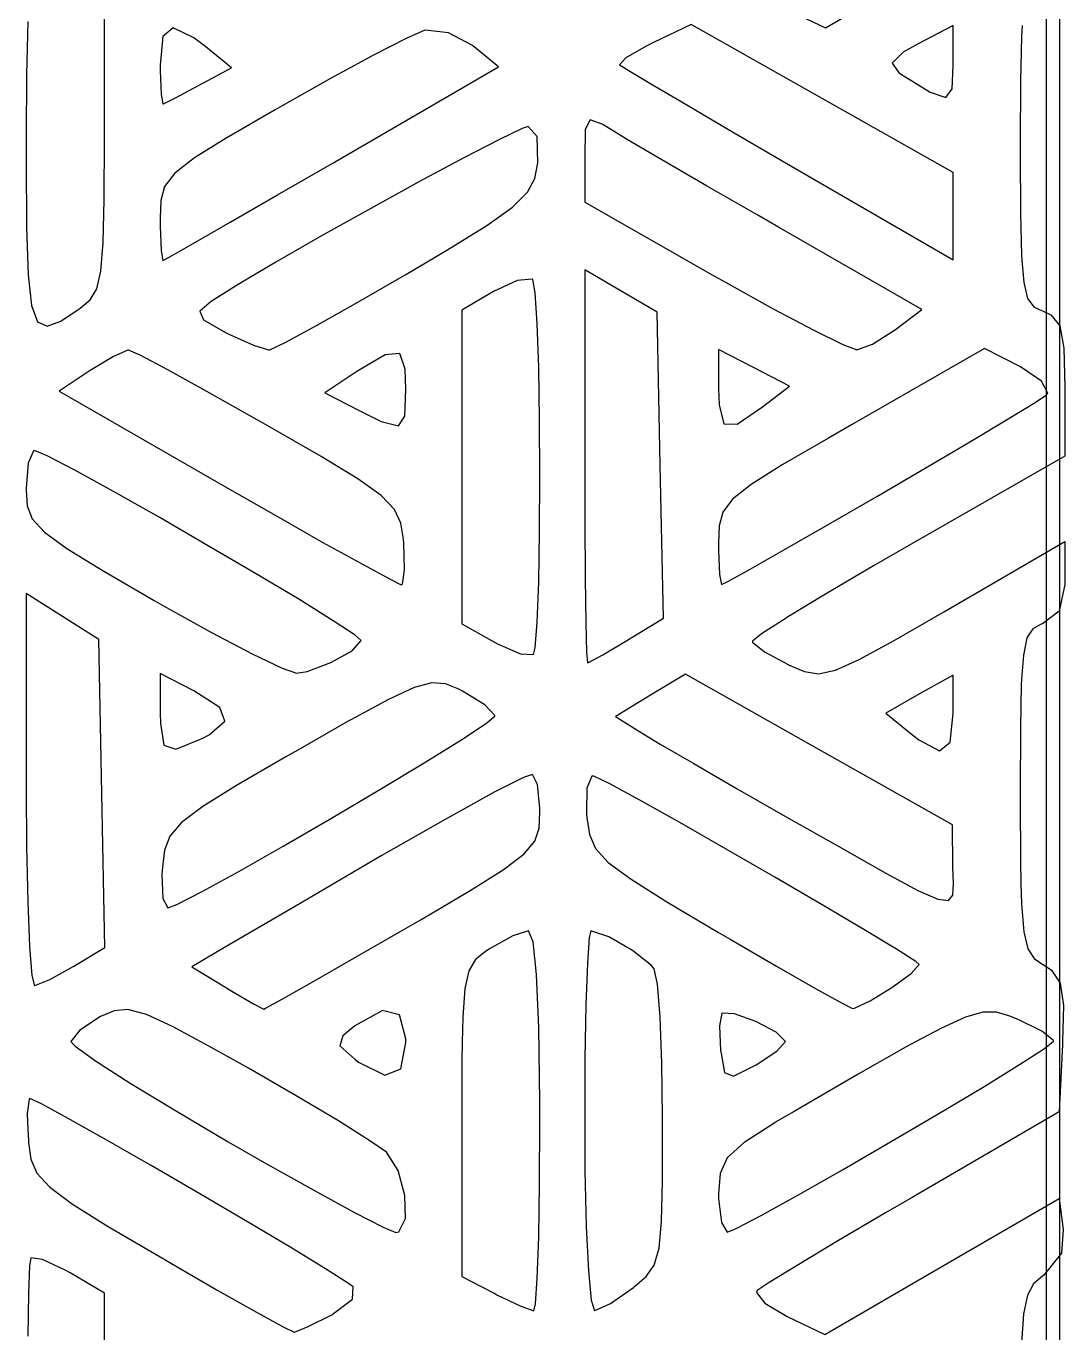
# Model space of a CAD drawing. Extents: x 19 to 403, y -177 to -75.
# Drawn here: x 199.35 to 207.31, y -113.52 to -103.51 of the extents above; entities that cross this region are included whole.
import ezdxf

# ---------------------------------------------------------------- set-up
doc = ezdxf.new("R2010")
doc.units = 0
doc.layers.add('BLACK', color=7, linetype='CONTINUOUS')

msp = doc.modelspace()

# ---------------------------------------------------------------- linework, layer by layer
at = {"layer": 'BLACK', "linetype": 'CONTINUOUS'}
for p, q in [((207.168, -126.969), (207.168, -91.3843)), ((207.268, -91.3843), (207.268, -126.969)), ((205.476, -103.525), (206.371, -103.004)), ((199.954, -104.37), (199.954, -103.197)), ((205.184, -103.386), (205.476, -103.525)), ((199.369, -103.477), (199.359, -103.884)), ((200.481, -103.524), (200.403, -103.591)), ((200.638, -103.6), (200.481, -103.524)), ((202.407, -103.543), (202.266, -103.605)), ((202.411, -103.542), (202.407, -103.543)), ((202.59, -103.562), (202.411, -103.542)), ((204.448, -103.498), (204.158, -103.637)), ((205.451, -104.066), (204.448, -103.498)), ((206.454, -103.507), (206.185, -103.646)), ((206.454, -103.812), (206.454, -103.507)), ((206.982, -103.507), (206.976, -103.591)), ((200.403, -103.591), (200.382, -103.811)), ((200.731, -103.671), (200.638, -103.6)), ((202.266, -103.605), (202.015, -103.734)), ((202.772, -103.661), (202.59, -103.562)), ((204.158, -103.637), (204.103, -103.664)), ((206.185, -103.646), (206.071, -103.71)), ((206.976, -103.591), (206.968, -103.931)), ((200.928, -103.831), (200.731, -103.671)), ((202.015, -103.734), (201.837, -103.831)), ((202.971, -103.823), (202.772, -103.661)), ((204.103, -103.664), (203.946, -103.754)), ((206.071, -103.71), (205.987, -103.794)), ((200.382, -103.811), (200.382, -103.85)), ((200.382, -103.85), (200.389, -104.034)), ((200.676, -103.967), (200.928, -103.831)), ((201.837, -103.831), (201.686, -103.913)), ((201.698, -104.562), (202.971, -103.823)), ((203.946, -103.754), (203.899, -103.807)), ((203.899, -103.807), (203.924, -103.823)), ((203.924, -103.823), (203.951, -103.84)), ((203.951, -103.84), (204.13, -103.948)), ((205.987, -103.794), (206.035, -103.865)), ((206.445, -103.991), (206.454, -103.812)), ((199.359, -103.884), (199.355, -104.36)), ((201.686, -103.913), (201.316, -104.122)), ((204.13, -103.948), (204.414, -104.115)), ((206.035, -103.865), (206.051, -103.876)), ((206.051, -103.876), (206.277, -104.018)), ((206.968, -103.931), (206.967, -104.414)), ((200.389, -104.034), (200.403, -104.107)), ((200.5, -104.06), (200.676, -103.967)), ((206.277, -104.018), (206.397, -104.058)), ((206.397, -104.058), (206.445, -103.991)), ((200.403, -104.107), (200.406, -104.106)), ((200.406, -104.106), (200.5, -104.06)), ((201.263, -104.152), (200.893, -104.367)), ((201.316, -104.122), (201.263, -104.152)), ((204.414, -104.115), (204.776, -104.328)), ((206.454, -104.633), (205.451, -104.066)), ((203.673, -104.228), (203.637, -104.303)), ((203.766, -104.262), (203.673, -104.228)), ((203.153, -104.296), (202.979, -104.379)), ((203.198, -104.281), (203.153, -104.296)), ((203.267, -104.357), (203.198, -104.281)), ((203.637, -104.303), (203.632, -104.518)), ((203.824, -104.298), (203.766, -104.262)), ((203.965, -104.384), (203.824, -104.298)), ((204.776, -104.328), (205.192, -104.57)), ((199.355, -104.36), (199.355, -104.367)), ((199.355, -104.367), (199.356, -104.543)), ((199.953, -104.84), (199.954, -104.37)), ((200.888, -104.37), (200.645, -104.521)), ((200.893, -104.367), (200.888, -104.37)), ((202.979, -104.379), (202.707, -104.521)), ((203.274, -104.558), (203.267, -104.357)), ((204.223, -104.535), (203.965, -104.384)), ((206.967, -104.414), (206.967, -104.485)), ((199.356, -104.543), (199.359, -105.052)), ((200.645, -104.521), (200.494, -104.638)), ((202.707, -104.521), (202.368, -104.702)), ((203.632, -104.518), (203.632, -104.86)), ((204.565, -104.733), (204.223, -104.535)), ((206.967, -104.485), (206.969, -104.946)), ((200.494, -104.638), (200.415, -104.739)), ((201.281, -104.804), (201.698, -104.562)), ((203.251, -104.677), (203.274, -104.558)), ((205.192, -104.57), (206.454, -105.302)), ((206.454, -105.302), (206.454, -104.633)), ((200.415, -104.739), (200.386, -104.847)), ((202.368, -104.702), (201.994, -104.907)), ((203.195, -104.783), (203.251, -104.677)), ((204.958, -104.96), (204.565, -104.733)), ((199.945, -105.169), (199.953, -104.84)), ((200.386, -104.847), (200.382, -104.983)), ((200.918, -105.013), (201.281, -104.804)), ((203.08, -104.897), (203.195, -104.783)), ((201.994, -104.907), (201.617, -105.118)), ((202.882, -105.038), (203.08, -104.897)), ((203.632, -104.86), (204.626, -105.426)), ((206.969, -104.946), (206.977, -105.267)), ((199.359, -105.052), (199.37, -105.415)), ((200.382, -104.983), (200.382, -105.044)), ((200.382, -105.044), (200.389, -105.231)), ((200.635, -105.175), (200.918, -105.013)), ((202.577, -105.227), (202.882, -105.038)), ((205.115, -105.05), (204.958, -104.96)), ((206.213, -105.68), (205.115, -105.05)), ((201.617, -105.118), (201.268, -105.318)), ((199.928, -105.387), (199.945, -105.169)), ((200.389, -105.231), (200.403, -105.305)), ((200.456, -105.277), (200.635, -105.175)), ((202.263, -105.413), (202.577, -105.227)), ((200.403, -105.305), (200.456, -105.277)), ((201.268, -105.318), (200.978, -105.489)), ((206.977, -105.267), (206.979, -105.302)), ((206.979, -105.302), (206.994, -105.475)), ((199.37, -105.415), (199.397, -105.65)), ((199.896, -105.523), (199.928, -105.387)), ((201.895, -105.626), (202.263, -105.413)), ((203.23, -105.448), (203.116, -105.459)), ((203.235, -105.452), (203.23, -105.448)), ((203.254, -105.553), (203.235, -105.452)), ((204.187, -105.702), (203.632, -105.377)), ((203.632, -105.377), (203.632, -106.882)), ((204.626, -105.426), (204.71, -105.473)), ((199.845, -105.608), (199.896, -105.523)), ((200.978, -105.489), (200.779, -105.615)), ((202.935, -105.542), (202.691, -105.686)), ((203.116, -105.459), (202.935, -105.542)), ((204.71, -105.473), (205.076, -105.676)), ((206.994, -105.475), (207.024, -105.597)), ((199.397, -105.65), (199.443, -105.775)), ((199.77, -105.671), (199.845, -105.608)), ((200.774, -105.618), (200.684, -105.695)), ((200.779, -105.615), (200.774, -105.618)), ((201.579, -105.804), (201.895, -105.626)), ((203.269, -105.789), (203.254, -105.553)), ((207.024, -105.597), (207.071, -105.661)), ((199.62, -105.77), (199.762, -105.677)), ((199.762, -105.677), (199.77, -105.671)), ((200.684, -105.695), (200.714, -105.761)), ((202.691, -105.686), (202.691, -106.291)), ((204.211, -106.873), (204.187, -105.702)), ((205.076, -105.676), (205.387, -105.84)), ((206.013, -105.834), (206.213, -105.68)), ((207.071, -105.661), (207.111, -105.68)), ((207.111, -105.68), (207.138, -105.692)), ((207.138, -105.692), (207.202, -105.721)), ((207.202, -105.721), (207.27, -105.806)), ((199.443, -105.775), (199.516, -105.808)), ((199.516, -105.808), (199.62, -105.77)), ((200.714, -105.761), (200.881, -105.856)), ((201.344, -105.931), (201.579, -105.804)), ((203.28, -106.126), (203.269, -105.789)), ((205.387, -105.84), (205.61, -105.95)), ((205.837, -105.946), (206.013, -105.834)), ((207.27, -105.806), (207.301, -105.977)), ((200.881, -105.856), (200.903, -105.868)), ((200.903, -105.868), (201.095, -105.955)), ((201.221, -105.989), (201.344, -105.931)), ((205.61, -105.95), (205.717, -105.99)), ((205.717, -105.99), (205.837, -105.946)), ((200.023, -106.042), (199.845, -106.149)), ((200.134, -105.993), (200.023, -106.042)), ((200.138, -105.992), (200.134, -105.993)), ((200.229, -106.032), (200.138, -105.992)), ((200.439, -106.143), (200.229, -106.032)), ((201.095, -105.955), (201.211, -105.991)), ((201.211, -105.991), (201.221, -105.989)), ((202.103, -106.028), (201.888, -106.155)), ((202.216, -106.018), (202.103, -106.028)), ((202.258, -106.137), (202.216, -106.018)), ((204.658, -105.987), (204.658, -106.289)), ((204.929, -106.128), (204.658, -105.987)), ((206.694, -105.979), (206.19, -106.268)), ((206.969, -106.121), (206.694, -105.979)), ((207.301, -105.977), (207.309, -106.275)), ((199.845, -106.149), (199.623, -106.296)), ((200.739, -106.308), (200.439, -106.143)), ((202.263, -106.291), (202.258, -106.137)), ((203.286, -106.527), (203.28, -106.126)), ((205.201, -106.268), (204.929, -106.128)), ((207.129, -106.23), (206.969, -106.121)), ((201.888, -106.155), (201.642, -106.318)), ((207.178, -106.321), (207.129, -106.23)), ((199.623, -106.296), (199.607, -106.306)), ((199.607, -106.306), (200.895, -107.047)), ((201.101, -106.512), (200.739, -106.308)), ((201.642, -106.318), (201.906, -106.454)), ((202.256, -106.497), (202.263, -106.291)), ((202.691, -106.291), (202.691, -106.887)), ((204.658, -106.289), (204.661, -106.412)), ((204.993, -106.427), (205.201, -106.268)), ((206.19, -106.268), (205.676, -106.563)), ((207.081, -106.393), (207.169, -106.335)), ((207.169, -106.335), (207.178, -106.321)), ((207.309, -106.275), (207.309, -106.321)), ((207.309, -106.321), (207.309, -106.804)), ((204.661, -106.412), (204.698, -106.557)), ((204.799, -106.558), (204.993, -106.427)), ((206.876, -106.518), (207.081, -106.393)), ((201.207, -106.572), (201.101, -106.512)), ((201.906, -106.454), (202.074, -106.538)), ((202.074, -106.538), (202.206, -106.573)), ((202.206, -106.573), (202.256, -106.497)), ((203.288, -106.958), (203.286, -106.527)), ((206.586, -106.691), (206.876, -106.518)), ((201.613, -106.807), (201.207, -106.572)), ((204.698, -106.557), (204.799, -106.558)), ((205.676, -106.563), (205.498, -106.665)), ((205.498, -106.665), (205.145, -106.871)), ((206.24, -106.895), (206.586, -106.691)), ((199.411, -106.763), (199.371, -106.858)), ((199.418, -106.761), (199.411, -106.763)), ((199.517, -106.802), (199.418, -106.761)), ((199.729, -106.912), (199.517, -106.802)), ((201.894, -106.978), (201.613, -106.807)), ((207.309, -106.804), (206.113, -107.488)), ((199.371, -106.858), (199.356, -107.05)), ((200.024, -107.074), (199.729, -106.912)), ((202.691, -106.887), (202.692, -107.675)), ((203.632, -106.882), (203.632, -106.958)), ((204.235, -108.044), (204.211, -106.873)), ((205.145, -106.871), (204.908, -107.02)), ((205.868, -107.112), (206.24, -106.895)), ((199.356, -107.05), (199.355, -107.054)), ((200.895, -107.047), (201.248, -107.249)), ((202.073, -107.106), (201.894, -106.978)), ((203.286, -107.383), (203.288, -106.958)), ((203.632, -106.958), (203.632, -107.309)), ((204.908, -107.02), (204.764, -107.134)), ((199.355, -107.054), (199.355, -107.065)), ((199.355, -107.065), (199.363, -107.184)), ((200.373, -107.272), (200.024, -107.074)), ((202.175, -107.212), (202.073, -107.106)), ((204.764, -107.134), (204.69, -107.233)), ((205.501, -107.325), (205.868, -107.112)), ((199.363, -107.184), (199.402, -107.285)), ((201.248, -107.249), (201.628, -107.464)), ((202.225, -107.317), (202.175, -107.212)), ((204.69, -107.233), (204.662, -107.337)), ((199.402, -107.285), (199.495, -107.387)), ((200.745, -107.487), (200.373, -107.272)), ((202.244, -107.44), (202.225, -107.317)), ((203.632, -107.309), (203.635, -107.739)), ((204.662, -107.337), (204.658, -107.467)), ((205.168, -107.516), (205.501, -107.325)), ((199.495, -107.387), (199.666, -107.511)), ((202.247, -107.47), (202.244, -107.44)), ((203.28, -107.768), (203.286, -107.383)), ((199.666, -107.511), (199.938, -107.678)), ((201.112, -107.702), (200.745, -107.487)), ((201.628, -107.464), (201.935, -107.634)), ((202.253, -107.675), (202.247, -107.47)), ((204.658, -107.467), (204.658, -107.525)), ((204.658, -107.525), (204.665, -107.711)), ((204.9, -107.668), (205.168, -107.516)), ((206.113, -107.488), (205.844, -107.643)), ((206.387, -107.994), (207.309, -107.458)), ((207.309, -107.458), (207.309, -107.746)), ((201.935, -107.634), (202.143, -107.747)), ((205.844, -107.643), (205.475, -107.86)), ((199.938, -107.678), (200.336, -107.909)), ((201.442, -107.9), (201.112, -107.702)), ((202.143, -107.747), (202.228, -107.788)), ((202.236, -107.783), (202.253, -107.675)), ((202.692, -107.675), (202.692, -108.087)), ((203.635, -107.739), (203.64, -108.08)), ((204.665, -107.711), (204.679, -107.786)), ((204.728, -107.763), (204.9, -107.668)), ((207.309, -107.746), (207.308, -107.786)), ((202.228, -107.788), (202.236, -107.783)), ((203.269, -108.075), (203.28, -107.768)), ((204.679, -107.786), (204.728, -107.763)), ((207.308, -107.786), (207.265, -107.991)), ((199.633, -108.032), (199.355, -107.856)), ((199.355, -107.856), (199.355, -109.361)), ((200.336, -107.909), (200.408, -107.95)), ((200.408, -107.95), (200.774, -108.153)), ((201.706, -108.064), (201.442, -107.9)), ((205.475, -107.86), (205.181, -108.039)), ((199.911, -108.208), (199.633, -108.032)), ((203.955, -108.215), (204.235, -108.044)), ((205.174, -108.044), (204.986, -108.164)), ((205.181, -108.039), (205.174, -108.044)), ((206.003, -108.216), (206.387, -107.994)), ((207.265, -107.991), (207.138, -108.087)), ((200.774, -108.153), (201.087, -108.318)), ((201.875, -108.175), (201.706, -108.064)), ((202.692, -108.087), (202.919, -108.216)), ((203.253, -108.271), (203.269, -108.075)), ((203.64, -108.08), (203.646, -108.305)), ((207.063, -108.125), (207.019, -108.195)), ((207.127, -108.091), (207.063, -108.125)), ((207.138, -108.087), (207.127, -108.091)), ((199.934, -109.388), (199.911, -108.208)), ((201.851, -108.294), (201.921, -108.216)), ((201.921, -108.216), (201.875, -108.175)), ((202.919, -108.216), (202.941, -108.229)), ((202.941, -108.229), (202.964, -108.241)), ((202.964, -108.241), (203.141, -108.317)), ((203.77, -108.324), (203.955, -108.215)), ((204.986, -108.164), (204.916, -108.221)), ((204.916, -108.221), (204.918, -108.229)), ((204.918, -108.229), (205.008, -108.302)), ((205.735, -108.362), (206.003, -108.216)), ((207.019, -108.195), (206.991, -108.328)), ((201.087, -108.318), (201.315, -108.427)), ((201.689, -108.385), (201.851, -108.294)), ((203.141, -108.317), (203.24, -108.322)), ((203.24, -108.322), (203.253, -108.271)), ((203.646, -108.305), (203.653, -108.386)), ((203.662, -108.383), (203.77, -108.324)), ((205.008, -108.302), (205.19, -108.4)), ((206.991, -108.328), (206.98, -108.48)), ((201.315, -108.427), (201.426, -108.466)), ((201.426, -108.466), (201.507, -108.452)), ((201.507, -108.452), (201.689, -108.385)), ((203.653, -108.386), (203.662, -108.383)), ((205.19, -108.4), (205.198, -108.404)), ((205.198, -108.404), (205.315, -108.454)), ((205.315, -108.454), (205.423, -108.47)), ((205.423, -108.47), (205.552, -108.443)), ((205.552, -108.443), (205.735, -108.362)), ((200.638, -108.6), (200.382, -108.467)), ((200.382, -108.467), (200.382, -108.769)), ((202.462, -108.539), (202.326, -108.575)), ((202.567, -108.547), (202.462, -108.539)), ((202.668, -108.589), (202.567, -108.547)), ((204.404, -108.473), (204.137, -108.635)), ((205.426, -109.05), (204.404, -108.473)), ((206.454, -108.48), (206.196, -108.625)), ((206.454, -108.775), (206.454, -108.48)), ((206.975, -108.55), (206.968, -108.889)), ((206.98, -108.48), (206.975, -108.55)), ((200.839, -108.728), (200.638, -108.6)), ((202.326, -108.575), (202.129, -108.666)), ((202.697, -108.603), (202.668, -108.589)), ((202.867, -108.709), (202.697, -108.603)), ((204.137, -108.635), (203.874, -108.795)), ((206.196, -108.625), (205.937, -108.771)), ((200.877, -108.834), (200.839, -108.728)), ((202.129, -108.666), (201.842, -108.822)), ((202.944, -108.79), (202.867, -108.709)), ((200.382, -108.769), (200.383, -108.852)), ((200.383, -108.852), (200.409, -109.018)), ((200.757, -108.938), (200.877, -108.834)), ((201.821, -108.834), (201.436, -109.054)), ((201.842, -108.822), (201.821, -108.834)), ((202.683, -108.978), (202.873, -108.853)), ((202.873, -108.853), (202.944, -108.795)), ((202.944, -108.795), (202.944, -108.79)), ((203.874, -108.795), (203.869, -108.798)), ((203.869, -108.798), (204.071, -108.924)), ((205.937, -108.771), (206.12, -108.921)), ((206.431, -108.995), (206.454, -108.775)), ((200.702, -108.966), (200.757, -108.938)), ((204.071, -108.924), (204.21, -109.008)), ((206.12, -108.921), (206.191, -108.977)), ((206.968, -108.889), (206.967, -109.373)), ((200.409, -109.018), (200.502, -109.048)), ((200.502, -109.048), (200.702, -108.966)), ((201.436, -109.054), (201.344, -109.107)), ((202.404, -109.152), (202.683, -108.978)), ((204.21, -109.008), (204.467, -109.158)), ((206.449, -109.626), (205.426, -109.05)), ((206.191, -108.977), (206.35, -109.059)), ((206.35, -109.059), (206.431, -108.995)), ((201.344, -109.107), (200.965, -109.326)), ((202.064, -109.357), (202.404, -109.152)), ((203.232, -109.241), (203.164, -109.265)), ((203.27, -109.317), (203.232, -109.241)), ((203.687, -109.254), (203.648, -109.346)), ((203.702, -109.254), (203.687, -109.254)), ((203.824, -109.314), (203.702, -109.254)), ((204.467, -109.158), (204.8, -109.35)), ((200.965, -109.326), (200.707, -109.487)), ((203.164, -109.265), (202.945, -109.375)), ((203.289, -109.501), (203.27, -109.317)), ((203.648, -109.346), (203.647, -109.533)), ((204.054, -109.438), (203.824, -109.314)), ((204.8, -109.35), (205.171, -109.562)), ((199.355, -109.361), (199.358, -109.79)), ((199.957, -110.567), (199.934, -109.388)), ((201.694, -109.575), (202.064, -109.357)), ((202.945, -109.375), (202.582, -109.575)), ((204.361, -109.61), (204.054, -109.438)), ((206.967, -109.373), (206.967, -109.441)), ((206.967, -109.441), (206.969, -109.906)), ((200.707, -109.487), (200.545, -109.609)), ((203.283, -109.652), (203.289, -109.533)), ((203.289, -109.533), (203.289, -109.501)), ((203.647, -109.533), (203.647, -109.548)), ((203.647, -109.548), (203.649, -109.57)), ((200.545, -109.609), (200.456, -109.713)), ((201.324, -109.79), (201.694, -109.575)), ((202.582, -109.575), (202.074, -109.865)), ((203.25, -109.751), (203.283, -109.652)), ((203.649, -109.57), (203.668, -109.7)), ((204.716, -109.812), (204.361, -109.61)), ((205.171, -109.562), (205.583, -109.796)), ((206.451, -109.95), (206.449, -109.626)), ((200.456, -109.713), (200.415, -109.82)), ((203.166, -109.851), (203.25, -109.751)), ((203.668, -109.7), (203.715, -109.808)), ((199.358, -109.79), (199.367, -110.219)), ((200.415, -109.82), (200.398, -109.95)), ((200.983, -109.983), (201.324, -109.79)), ((203.009, -109.971), (203.166, -109.851)), ((203.715, -109.808), (203.813, -109.915)), ((205.089, -110.027), (204.716, -109.812)), ((205.583, -109.796), (205.938, -109.998)), ((200.398, -109.95), (200.394, -110.007)), ((202.074, -109.865), (201.422, -110.246)), ((203.813, -109.915), (203.987, -110.044)), ((206.455, -110.076), (206.451, -109.95)), ((206.969, -109.906), (206.973, -110.076)), ((200.394, -110.007), (200.402, -110.191)), ((200.702, -110.138), (200.983, -109.983)), ((202.756, -110.13), (203.009, -109.971)), ((203.987, -110.044), (204.26, -110.216)), ((205.45, -110.238), (205.089, -110.027)), ((205.938, -109.998), (206.182, -110.129)), ((200.51, -110.236), (200.702, -110.138)), ((202.384, -110.349), (202.756, -110.13)), ((206.182, -110.129), (206.335, -110.196)), ((206.451, -110.164), (206.455, -110.076)), ((206.973, -110.076), (206.977, -110.231)), ((199.367, -110.219), (199.381, -110.558)), ((200.402, -110.191), (200.441, -110.263)), ((200.441, -110.263), (200.51, -110.236)), ((201.422, -110.246), (200.874, -110.567)), ((204.26, -110.216), (204.658, -110.452)), ((205.77, -110.428), (205.45, -110.238)), ((206.335, -110.196), (206.418, -110.206)), ((206.418, -110.206), (206.451, -110.164)), ((206.977, -110.231), (206.994, -110.445)), ((202.242, -110.431), (202.384, -110.349)), ((201.865, -110.648), (202.242, -110.431)), ((203.201, -110.439), (203.082, -110.477)), ((203.237, -110.523), (203.201, -110.439)), ((203.68, -110.439), (203.667, -110.49)), ((203.816, -110.485), (203.68, -110.439)), ((204.658, -110.452), (204.745, -110.503)), ((206.019, -110.579), (205.77, -110.428)), ((206.994, -110.445), (207.025, -110.575)), ((203.082, -110.477), (202.902, -110.577)), ((203.264, -110.773), (203.237, -110.523)), ((203.667, -110.49), (203.653, -110.686)), ((203.999, -110.59), (203.816, -110.485)), ((204.745, -110.503), (205.1, -110.71)), ((199.381, -110.558), (199.399, -110.78)), ((199.721, -110.709), (199.957, -110.567)), ((200.874, -110.567), (200.624, -110.714)), ((201.546, -110.831), (201.865, -110.648)), ((202.871, -110.598), (202.796, -110.659)), ((202.902, -110.577), (202.871, -110.598)), ((204.143, -110.703), (203.999, -110.59)), ((206.167, -110.674), (206.019, -110.579)), ((207.025, -110.575), (207.073, -110.65)), ((207.073, -110.65), (207.141, -110.697)), ((199.537, -110.81), (199.721, -110.709)), ((200.624, -110.714), (200.89, -110.876)), ((202.745, -110.744), (202.714, -110.88)), ((202.796, -110.659), (202.745, -110.744)), ((203.653, -110.686), (203.642, -111.004)), ((204.165, -110.73), (204.143, -110.703)), ((204.189, -110.847), (204.165, -110.73)), ((205.1, -110.71), (205.395, -110.877)), ((206.132, -110.764), (206.194, -110.697)), ((206.194, -110.697), (206.167, -110.674)), ((207.141, -110.697), (207.142, -110.697)), ((207.142, -110.697), (207.207, -110.739)), ((207.207, -110.739), (207.274, -110.838)), ((199.399, -110.78), (199.42, -110.859)), ((199.422, -110.858), (199.537, -110.81)), ((201.311, -110.964), (201.546, -110.831)), ((203.282, -111.182), (203.264, -110.773)), ((204.209, -111.099), (204.189, -110.847)), ((205.985, -110.871), (206.132, -110.764)), ((207.274, -110.838), (207.298, -111.011)), ((199.42, -110.859), (199.422, -110.858)), ((200.89, -110.876), (200.93, -110.9)), ((200.93, -110.9), (201.097, -110.998)), ((202.714, -110.88), (202.698, -111.099)), ((205.395, -110.877), (205.599, -110.99)), ((205.819, -110.974), (205.985, -110.871)), ((200.028, -111.05), (199.924, -111.095)), ((200.135, -111.041), (200.028, -111.05)), ((200.276, -111.078), (200.135, -111.041)), ((201.097, -110.998), (201.175, -111.037)), ((201.175, -111.037), (201.187, -111.031)), ((201.187, -111.031), (201.311, -110.964)), ((202.084, -111.048), (201.873, -111.166)), ((202.213, -111.081), (202.084, -111.048)), ((203.642, -111.004), (203.634, -111.416)), ((205.599, -110.99), (205.684, -111.032)), ((205.684, -111.032), (205.698, -111.03)), ((205.698, -111.03), (205.819, -110.974)), ((207.298, -111.011), (207.292, -111.283)), ((199.924, -111.095), (199.765, -111.199)), ((200.482, -111.173), (200.276, -111.078)), ((202.263, -111.265), (202.213, -111.081)), ((202.698, -111.099), (202.694, -111.294)), ((204.223, -111.451), (204.209, -111.099)), ((204.683, -111.069), (204.665, -111.165)), ((204.779, -111.073), (204.683, -111.069)), ((204.943, -111.133), (204.779, -111.073)), ((205.099, -111.215), (204.943, -111.133)), ((206.547, -111.099), (206.359, -111.185)), ((206.681, -111.061), (206.547, -111.099)), ((206.785, -111.061), (206.681, -111.061)), ((206.881, -111.088), (206.785, -111.061)), ((206.952, -111.117), (206.881, -111.088)), ((207.133, -111.206), (206.952, -111.117)), ((199.765, -111.199), (199.698, -111.286)), ((200.783, -111.336), (200.482, -111.173)), ((201.779, -111.243), (201.758, -111.319)), ((201.873, -111.166), (201.779, -111.243)), ((203.289, -111.744), (203.282, -111.182)), ((204.665, -111.165), (204.673, -111.354)), ((205.171, -111.285), (205.099, -111.215)), ((206.359, -111.185), (206.17, -111.286)), ((207.221, -111.277), (207.133, -111.206)), ((199.698, -111.286), (199.718, -111.309)), ((199.718, -111.309), (199.73, -111.321)), ((199.73, -111.321), (199.887, -111.434)), ((201.057, -111.491), (200.783, -111.336)), ((201.758, -111.319), (201.873, -111.422)), ((202.223, -111.494), (202.263, -111.294)), ((202.263, -111.294), (202.263, -111.265)), ((202.694, -111.294), (202.692, -111.429)), ((204.673, -111.354), (204.674, -111.363)), ((205.104, -111.359), (205.171, -111.286)), ((205.171, -111.286), (205.171, -111.285)), ((206.093, -111.327), (205.726, -111.536)), ((206.17, -111.286), (206.093, -111.327)), ((206.962, -111.463), (207.152, -111.34)), ((207.152, -111.34), (207.222, -111.283)), ((207.222, -111.283), (207.221, -111.277)), ((207.292, -111.308), (207.266, -111.825)), ((207.292, -111.283), (207.292, -111.308)), ((199.887, -111.434), (200.151, -111.604)), ((201.873, -111.422), (201.9, -111.443)), ((201.9, -111.443), (202.102, -111.544)), ((202.692, -111.429), (202.691, -111.9)), ((203.634, -111.416), (203.632, -111.893)), ((204.229, -111.866), (204.223, -111.451)), ((204.674, -111.363), (204.703, -111.524)), ((204.944, -111.465), (205.104, -111.359)), ((201.424, -111.702), (201.057, -111.491)), ((202.102, -111.544), (202.223, -111.494)), ((204.703, -111.524), (204.772, -111.551)), ((204.772, -111.551), (204.936, -111.469)), ((204.936, -111.469), (204.944, -111.465)), ((205.726, -111.536), (205.235, -111.821)), ((206.683, -111.635), (206.962, -111.463)), ((200.151, -111.604), (200.498, -111.815)), ((206.344, -111.838), (206.683, -111.635)), ((199.378, -111.727), (199.364, -111.836)), ((199.384, -111.722), (199.378, -111.727)), ((199.472, -111.763), (199.384, -111.722)), ((201.746, -111.894), (201.424, -111.702)), ((203.289, -111.893), (203.289, -111.744)), ((199.364, -111.836), (199.369, -111.962)), ((199.677, -111.874), (199.472, -111.763)), ((200.498, -111.815), (200.902, -112.053)), ((205.235, -111.821), (205.088, -111.907)), ((205.975, -112.055), (206.344, -111.838)), ((207.266, -111.825), (206.14, -112.479)), ((199.967, -112.038), (199.677, -111.874)), ((201.988, -112.046), (201.746, -111.894)), ((202.691, -111.9), (202.691, -113.086)), ((203.287, -112.37), (203.289, -111.893)), ((203.632, -111.893), (203.634, -112.274)), ((204.228, -112.356), (204.229, -111.908)), ((204.229, -111.908), (204.229, -111.866)), ((205.088, -111.908), (204.853, -112.058)), ((205.088, -111.907), (205.088, -111.908)), ((199.369, -111.962), (199.372, -112.041)), ((199.372, -112.041), (199.373, -112.058)), ((200.313, -112.236), (199.967, -112.038)), ((200.902, -112.053), (201.178, -112.211)), ((202.114, -112.133), (201.988, -112.046)), ((205.605, -112.269), (205.975, -112.055)), ((199.373, -112.058), (199.392, -112.187)), ((202.204, -112.273), (202.114, -112.133)), ((204.853, -112.058), (204.724, -112.176)), ((199.392, -112.187), (199.438, -112.295)), ((200.685, -112.452), (200.313, -112.236)), ((201.178, -112.211), (201.558, -112.424)), ((204.724, -112.176), (204.669, -112.296)), ((199.438, -112.295), (199.536, -112.402)), ((202.256, -112.464), (202.204, -112.273)), ((203.634, -112.274), (203.644, -112.702)), ((204.221, -112.665), (204.228, -112.356)), ((204.669, -112.296), (204.658, -112.452)), ((205.265, -112.463), (205.605, -112.269)), ((199.536, -112.402), (199.71, -112.53)), ((201.051, -112.667), (200.685, -112.452)), ((201.558, -112.424), (201.87, -112.594)), ((203.28, -112.781), (203.287, -112.37)), ((204.658, -112.452), (204.658, -112.489)), ((199.71, -112.53), (199.984, -112.701)), ((202.26, -112.641), (202.256, -112.464)), ((204.658, -112.489), (204.679, -112.672)), ((204.984, -112.618), (205.265, -112.463)), ((206.14, -112.479), (205.936, -112.597)), ((206.368, -113.008), (207.266, -112.488)), ((207.266, -112.488), (207.295, -112.724)), ((201.87, -112.594), (202.088, -112.707)), ((202.21, -112.742), (202.26, -112.641)), ((204.792, -112.717), (204.984, -112.618)), ((205.936, -112.597), (205.564, -112.817)), ((199.984, -112.701), (200.382, -112.935)), ((201.382, -112.864), (201.051, -112.667)), ((202.088, -112.707), (202.185, -112.748)), ((202.185, -112.748), (202.21, -112.742)), ((203.644, -112.702), (203.66, -113.041)), ((204.202, -112.868), (204.221, -112.665)), ((204.679, -112.672), (204.722, -112.745)), ((204.722, -112.745), (204.792, -112.717)), ((207.295, -112.724), (207.284, -112.907)), ((203.269, -113.099), (203.28, -112.781)), ((205.564, -112.817), (205.258, -113)), ((199.39, -112.941), (199.381, -113.003)), ((199.481, -112.954), (199.39, -112.941)), ((199.655, -113.037), (199.481, -112.954)), ((200.382, -112.935), (200.467, -112.985)), ((201.647, -113.026), (201.382, -112.864)), ((204.165, -112.997), (204.202, -112.868)), ((207.284, -112.907), (207.146, -113.078)), ((199.381, -113.003), (199.373, -113.212)), ((199.692, -113.057), (199.655, -113.037)), ((200.467, -112.985), (200.824, -113.191)), ((201.816, -113.133), (201.647, -113.026)), ((203.66, -113.041), (203.681, -113.266)), ((204.104, -113.084), (204.165, -112.997)), ((205.258, -113), (205.045, -113.131)), ((205.47, -113.528), (206.368, -113.008)), ((199.954, -113.212), (199.692, -113.057)), ((201.859, -113.165), (201.816, -113.133)), ((202.691, -113.086), (202.844, -113.165)), ((203.255, -113.295), (203.269, -113.099)), ((204.014, -113.162), (204.104, -113.084)), ((205.045, -113.131), (204.953, -113.193)), ((207.069, -113.142), (207.022, -113.228)), ((207.137, -113.083), (207.069, -113.142)), ((207.146, -113.078), (207.137, -113.083)), ((199.373, -113.212), (199.369, -113.541)), ((199.954, -115.553), (199.954, -113.212)), ((200.824, -113.191), (201.118, -113.358)), ((201.854, -113.259), (201.859, -113.165)), ((202.844, -113.165), (202.943, -113.216)), ((202.943, -113.216), (202.96, -113.225)), ((202.96, -113.225), (203.142, -113.311)), ((203.83, -113.291), (204.005, -113.169)), ((204.005, -113.169), (204.014, -113.162)), ((204.953, -113.193), (204.947, -113.207)), ((204.947, -113.207), (205.011, -113.289)), ((207.022, -113.228), (206.992, -113.37)), ((201.698, -113.377), (201.854, -113.259)), ((203.142, -113.311), (203.242, -113.347)), ((203.242, -113.347), (203.255, -113.295)), ((203.681, -113.266), (203.706, -113.347)), ((203.706, -113.347), (203.711, -113.346)), ((203.711, -113.346), (203.83, -113.291)), ((205.011, -113.289), (205.182, -113.391)), ((201.118, -113.358), (201.322, -113.47)), ((201.515, -113.469), (201.695, -113.378)), ((201.695, -113.378), (201.698, -113.377)), ((205.182, -113.391), (205.47, -113.528)), ((206.992, -113.37), (206.976, -113.597)), ((201.322, -113.47), (201.408, -113.51)), ((201.408, -113.51), (201.41, -113.51)), ((201.41, -113.51), (201.515, -113.469))]:
    msp.add_line(p, q, dxfattribs=at)

doc.saveas('drawing.dxf')
